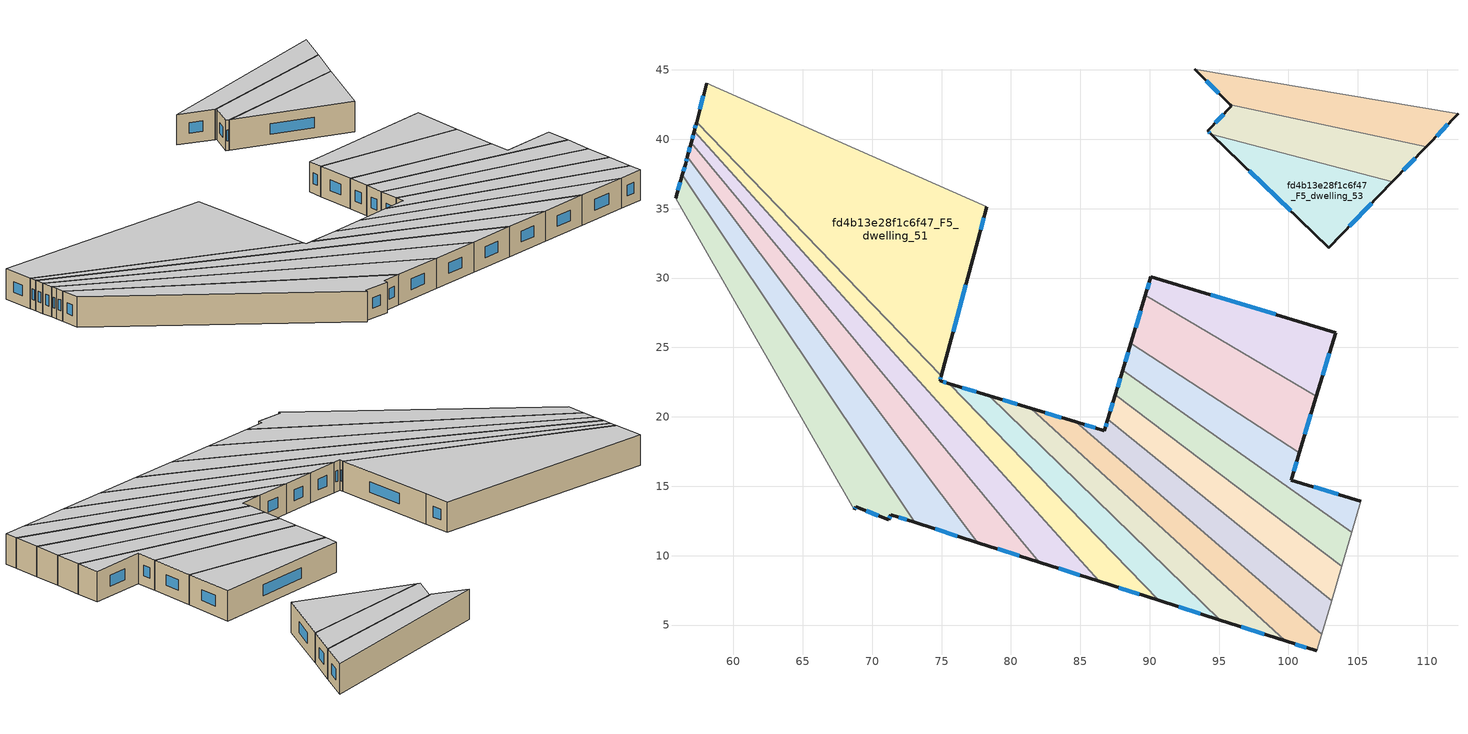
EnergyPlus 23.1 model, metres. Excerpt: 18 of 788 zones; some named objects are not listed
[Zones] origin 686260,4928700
fd4b13e28f1c6f47_F5_dwelling_37
 floor to fd4b13e28f1c6f47_F4_dwelling_37 (EU_floor_Construction): 56.32,37.46 73.07,12.39 71.34,12.95 71.2,12.57 68.8,13.53 68.71,13.31 55.82,35.76 z15
 wall outside (EU_wall_Construction): 68.71,13.31 68.8,13.53 71.2,12.57 71.34,12.95 73.07,12.39 / 56.32,37.46 55.82,35.76 z15:18
 wall to fd4b13e28f1c6f47_F5_dwelling_36 (EU_wall_Construction): 55.82,35.76 68.71,13.31 z15:18
 wall to fd4b13e28f1c6f47_F5_dwelling_38 (EU_wall_Construction): 73.07,12.39 56.32,37.46 z15:18
 window (EU_Window_Construction): 68.74,13.38 68.77,13.46 / 56.16,36.91 55.99,36.31 / 71.9,12.77 72.51,12.57 / 71.24,12.69 71.29,12.83 / 69.58,13.22 70.42,12.88 z15.97:17.03
 ceiling to fd4b13e28f1c6f47_F6_dwelling_37 (EU_floor_Construction): 73.07,12.39 56.32,37.46 55.82,35.76 68.71,13.31 68.8,13.53 71.2,12.57 71.34,12.95 z18
fd4b13e28f1c6f47_F5_dwelling_38
 floor to fd4b13e28f1c6f47_F4_dwelling_38 (EU_floor_Construction): 56.68,38.75 77.62,10.94 73.07,12.39 56.32,37.46 56.55,38.24 z15
 wall outside (EU_wall_Construction): 56.68,38.75 56.55,38.24 56.32,37.46 / 73.07,12.39 77.62,10.94 z15:18
 wall to fd4b13e28f1c6f47_F5_dwelling_39 (EU_wall_Construction): 77.62,10.94 56.68,38.75 z15:18
 window (EU_Window_Construction): 56.47,37.99 56.4,37.72 / 56.64,38.58 56.59,38.4 / 74.54,11.92 76.15,11.41 z15.97:17.03
 ceiling to fd4b13e28f1c6f47_F6_dwelling_38 (EU_floor_Construction): 77.62,10.94 56.68,38.75 56.55,38.24 56.32,37.46 73.07,12.39 z18
fd4b13e28f1c6f47_F5_dwelling_39
 floor to fd4b13e28f1c6f47_F4_dwelling_39 (EU_floor_Construction): 56.95,39.76 82.04,9.52 77.62,10.94 56.68,38.75 z15
 wall outside (EU_wall_Construction): 56.95,39.76 56.68,38.75 / 77.62,10.94 82.04,9.52 z15:18
 wall to fd4b13e28f1c6f47_F5_dwelling_40 (EU_wall_Construction): 82.04,9.52 56.95,39.76 z15:18
 window (EU_Window_Construction): 56.86,39.43 56.77,39.08 / 79.05,10.48 80.61,9.98 z15.97:17.03
 ceiling to fd4b13e28f1c6f47_F6_dwelling_39 (EU_floor_Construction): 82.04,9.52 56.95,39.76 56.68,38.75 77.62,10.94 z18
fd4b13e28f1c6f47_F5_dwelling_40
 floor to fd4b13e28f1c6f47_F4_dwelling_40 (EU_floor_Construction): 57.16,40.57 86.37,8.14 82.04,9.52 56.95,39.76 z15
 wall outside (EU_wall_Construction): 57.16,40.57 56.95,39.76 / 82.04,9.52 86.37,8.14 z15:18
 wall to fd4b13e28f1c6f47_F5_dwelling_41 (EU_wall_Construction): 86.37,8.14 57.16,40.57 z15:18
 window (EU_Window_Construction): 57.09,40.31 57.02,40.02 / 83.44,9.08 84.97,8.59 z15.97:17.03
 ceiling to fd4b13e28f1c6f47_F6_dwelling_40 (EU_floor_Construction): 86.37,8.14 57.16,40.57 56.95,39.76 82.04,9.52 z18
fd4b13e28f1c6f47_F5_dwelling_41
 floor to fd4b13e28f1c6f47_F4_dwelling_41 (EU_floor_Construction): 74.99,22.97 74.89,22.59 75.56,22.39 90.64,6.77 86.37,8.14 57.16,40.57 57.34,41.24 z15
 wall outside (EU_wall_Construction): 86.37,8.14 90.64,6.77 / 57.34,41.24 57.16,40.57 / 75.56,22.39 74.89,22.59 74.99,22.97 z15:18
 wall to fd4b13e28f1c6f47_F5_dwelling_42 (EU_wall_Construction): 90.64,6.77 75.56,22.39 z15:18
 wall to fd4b13e28f1c6f47_F5_dwelling_51 (EU_wall_Construction): 74.99,22.97 57.34,41.24 z15:18
 window (EU_Window_Construction): 87.75,7.7 89.26,7.22 / 57.28,41.03 57.22,40.79 / 74.92,22.71 74.96,22.85 / 75.34,22.45 75.1,22.52 z15.97:17.03
 ceiling to fd4b13e28f1c6f47_F6_dwelling_41 (EU_floor_Construction): 90.64,6.77 75.56,22.39 74.89,22.59 74.99,22.97 57.34,41.24 57.16,40.57 86.37,8.14 z18
fd4b13e28f1c6f47_F5_dwelling_42
 floor to fd4b13e28f1c6f47_F4_dwelling_42 (EU_floor_Construction): 90.64,6.77 75.56,22.39 78.42,21.52 95.08,5.35 z15
 wall outside (EU_wall_Construction): 90.64,6.77 95.08,5.35 / 78.42,21.52 75.56,22.39 z15:18
 wall to fd4b13e28f1c6f47_F5_dwelling_43 (EU_wall_Construction): 95.08,5.35 78.42,21.52 z15:18
 window (EU_Window_Construction): 92.08,6.31 93.64,5.81 / 77.49,21.8 76.48,22.11 z15.97:17.03
 ceiling to fd4b13e28f1c6f47_F6_dwelling_42 (EU_floor_Construction): 95.08,5.35 78.42,21.52 75.56,22.39 90.64,6.77 z18
fd4b13e28f1c6f47_F5_dwelling_43
 floor to fd4b13e28f1c6f47_F4_dwelling_43 (EU_floor_Construction): 95.08,5.35 78.42,21.52 81.43,20.61 99.77,3.85 z15
 wall outside (EU_wall_Construction): 95.08,5.35 99.77,3.85 / 81.43,20.61 78.42,21.52 z15:18
 wall to fd4b13e28f1c6f47_F5_dwelling_44 (EU_wall_Construction): 99.77,3.85 81.43,20.61 z15:18
 window (EU_Window_Construction): 96.6,4.87 98.25,4.34 / 80.46,20.91 79.4,21.23 z15.97:17.03
 ceiling to fd4b13e28f1c6f47_F6_dwelling_43 (EU_floor_Construction): 99.77,3.85 81.43,20.61 78.42,21.52 95.08,5.35 z18
fd4b13e28f1c6f47_F5_dwelling_44
 floor to fd4b13e28f1c6f47_F4_dwelling_44 (EU_floor_Construction): 102.39,4.34 102.03,3.13 99.77,3.85 81.43,20.61 84.66,19.64 z15
 wall outside (EU_wall_Construction): 99.77,3.85 102.03,3.13 / 84.66,19.64 81.43,20.61 z15:18
 wall adiabatic (EU_wall_Construction): 102.03,3.13 102.39,4.34 z15:18
 wall to fd4b13e28f1c6f47_F5_dwelling_45 (EU_wall_Construction): 102.39,4.34 84.66,19.64 z15:18
 window (EU_Window_Construction): 100.5,3.62 101.3,3.36 / 83.61,19.95 82.48,20.3 z15.97:17.03
 ceiling to fd4b13e28f1c6f47_F6_dwelling_44 (EU_floor_Construction): 102.03,3.13 102.39,4.34 84.66,19.64 81.43,20.61 99.77,3.85 z18
fd4b13e28f1c6f47_F5_dwelling_45
 floor to fd4b13e28f1c6f47_F4_dwelling_45 (EU_floor_Construction): 103.1,6.76 102.39,4.34 84.66,19.64 86.74,19.01 86.98,19.82 z15
 wall outside (EU_wall_Construction): 86.98,19.82 86.74,19.01 84.66,19.64 z15:18
 wall to fd4b13e28f1c6f47_F5_dwelling_46 (EU_wall_Construction): 103.1,6.76 86.98,19.82 z15:18
 wall adiabatic (EU_wall_Construction): 102.39,4.34 103.1,6.76 z15:18
 window (EU_Window_Construction): 86.06,19.21 85.33,19.43 / 86.9,19.55 86.82,19.27 z15.97:17.03
 ceiling to fd4b13e28f1c6f47_F6_dwelling_45 (EU_floor_Construction): 102.39,4.34 103.1,6.76 86.98,19.82 86.74,19.01 84.66,19.64 z18
fd4b13e28f1c6f47_F5_dwelling_46
 floor to fd4b13e28f1c6f47_F4_dwelling_46 (EU_floor_Construction): 103.83,9.22 103.1,6.76 86.98,19.82 87.52,21.58 z15
 wall outside (EU_wall_Construction): 87.52,21.58 86.98,19.82 z15:18
 wall adiabatic (EU_wall_Construction): 103.1,6.76 103.83,9.22 z15:18
 wall to fd4b13e28f1c6f47_F5_dwelling_47 (EU_wall_Construction): 103.83,9.22 87.52,21.58 z15:18
 window (EU_Window_Construction): 87.34,21.01 87.15,20.39 z15.97:17.03
 ceiling to fd4b13e28f1c6f47_F6_dwelling_46 (EU_floor_Construction): 103.1,6.76 103.83,9.22 87.52,21.58 86.98,19.82 z18
fd4b13e28f1c6f47_F5_dwelling_47
 floor to fd4b13e28f1c6f47_F4_dwelling_47 (EU_floor_Construction): 104.56,11.69 103.83,9.22 87.52,21.58 88.05,23.34 z15
 wall outside (EU_wall_Construction): 88.05,23.34 87.52,21.58 z15:18
 wall adiabatic (EU_wall_Construction): 103.83,9.22 104.56,11.69 z15:18
 wall to fd4b13e28f1c6f47_F5_dwelling_48 (EU_wall_Construction): 104.56,11.69 88.05,23.34 z15:18
 window (EU_Window_Construction): 87.88,22.77 87.69,22.15 z15.97:17.03
 ceiling to fd4b13e28f1c6f47_F6_dwelling_47 (EU_floor_Construction): 103.83,9.22 104.56,11.69 88.05,23.34 87.52,21.58 z18
fd4b13e28f1c6f47_F5_dwelling_48
 floor to fd4b13e28f1c6f47_F4_dwelling_48 (EU_floor_Construction): 100.78,17.41 100.19,15.45 105.22,13.91 104.56,11.69 88.05,23.34 88.64,25.3 z15
 wall outside (EU_wall_Construction): 105.22,13.91 100.19,15.45 100.78,17.41 / 88.64,25.3 88.05,23.34 z15:18
 wall adiabatic (EU_wall_Construction): 104.56,11.69 105.22,13.91 z15:18
 wall to fd4b13e28f1c6f47_F5_dwelling_49 (EU_wall_Construction): 100.78,17.41 88.64,25.3 z15:18
 window (EU_Window_Construction): 100.38,16.08 100.59,16.77 / 103.59,14.41 101.82,14.95 / 88.45,24.67 88.24,23.98 z15.97:17.03
 ceiling to fd4b13e28f1c6f47_F6_dwelling_48 (EU_floor_Construction): 104.56,11.69 105.22,13.91 100.19,15.45 100.78,17.41 88.64,25.3 88.05,23.34 z18
fd4b13e28f1c6f47_F5_dwelling_49
 floor to fd4b13e28f1c6f47_F4_dwelling_49 (EU_floor_Construction): 102.02,21.5 100.78,17.41 88.64,25.3 89.69,28.76 z15
 wall outside (EU_wall_Construction): 89.69,28.76 88.64,25.3 / 100.78,17.41 102.02,21.5 z15:18
 wall to fd4b13e28f1c6f47_F5_dwelling_50 (EU_wall_Construction): 102.02,21.5 89.69,28.76 z15:18
 window (EU_Window_Construction): 89.35,27.64 88.98,26.42 / 101.18,18.74 101.61,20.18 z15.97:17.03
 ceiling to fd4b13e28f1c6f47_F6_dwelling_49 (EU_floor_Construction): 100.78,17.41 102.02,21.5 89.69,28.76 88.64,25.3 z18
fd4b13e28f1c6f47_F5_dwelling_50
 floor to fd4b13e28f1c6f47_F4_dwelling_50 (EU_floor_Construction): 103.4,26.08 102.02,21.5 89.69,28.76 90.09,30.09 z15
 wall outside (EU_wall_Construction): 102.02,21.5 103.4,26.08 90.09,30.09 89.69,28.76 z15:18
 window (EU_Window_Construction): 99.08,27.38 94.4,28.79 / 102.46,22.99 102.95,24.59 / 89.96,29.66 89.82,29.19 z15.97:17.03
 ceiling to fd4b13e28f1c6f47_F6_dwelling_50 (EU_floor_Construction): 102.02,21.5 103.4,26.08 90.09,30.09 89.69,28.76 z18
fd4b13e28f1c6f47_F5_dwelling_51
 floor to fd4b13e28f1c6f47_F4_dwelling_51 (EU_floor_Construction): 78.24,35.12 77.6,32.68 74.99,22.97 57.34,41.24 58.08,44.05 z15
 wall outside (EU_wall_Construction): 74.99,22.97 77.6,32.68 78.24,35.12 / 58.08,44.05 57.34,41.24 z15:18
 wall to fd4b13e28f1c6f47_F5_dwelling_52 (EU_wall_Construction): 78.24,35.12 58.08,44.05 z15:18
 window (EU_Window_Construction): 75.84,26.12 76.75,29.53 / 57.84,43.14 57.58,42.15 / 77.81,33.47 78.03,34.33 z15.97:17.03
 ceiling to fd4b13e28f1c6f47_F6_dwelling_51 (EU_floor_Construction): 74.99,22.97 77.6,32.68 78.24,35.12 58.08,44.05 57.34,41.24 z18
fd4b13e28f1c6f47_F5_dwelling_53
 floor to fd4b13e28f1c6f47_F4_dwelling_53 (EU_floor_Construction): 107.49,36.94 102.91,32.19 94.42,40.37 z15
 wall outside (EU_wall_Construction): 94.42,40.37 102.91,32.19 107.49,36.94 z15:18
 wall to fd4b13e28f1c6f47_F5_dwelling_54 (EU_wall_Construction): 107.49,36.94 94.42,40.37 z15:18
 window (EU_Window_Construction): 104.39,33.73 106,35.4 / 97.17,37.72 100.16,34.84 z15.97:17.03
 ceiling to fd4b13e28f1c6f47_F6_dwelling_53 (EU_floor_Construction): 102.91,32.19 107.49,36.94 94.42,40.37 z18
fd4b13e28f1c6f47_F5_dwelling_54
 floor to fd4b13e28f1c6f47_F4_dwelling_54 (EU_floor_Construction): 109.93,39.47 107.49,36.94 94.42,40.37 94.17,40.62 95.88,42.39 95.79,42.48 z15
 wall outside (EU_wall_Construction): 95.79,42.48 95.88,42.39 94.17,40.62 94.42,40.37 / 107.49,36.94 109.93,39.47 z15:18
 wall to fd4b13e28f1c6f47_F5_dwelling_55 (EU_wall_Construction): 109.93,39.47 95.79,42.48 z15:18
 window (EU_Window_Construction): 94.25,40.54 94.34,40.45 / 95.32,41.81 94.72,41.19 / 108.28,37.76 109.14,38.65 z15.97:17.03
 ceiling to fd4b13e28f1c6f47_F6_dwelling_54 (EU_floor_Construction): 107.49,36.94 109.93,39.47 95.79,42.48 95.88,42.39 94.17,40.62 94.42,40.37 z18
fd4b13e28f1c6f47_F5_dwelling_55
 floor to fd4b13e28f1c6f47_F4_dwelling_55 (EU_floor_Construction): 112.22,41.84 109.93,39.47 95.79,42.48 93.24,45.07 z15
 wall outside (EU_wall_Construction): 93.24,45.07 95.79,42.48 / 109.93,39.47 112.22,41.84 z15:18
 wall to fd4b13e28f1c6f47_F5_dwelling_56 (EU_wall_Construction): 112.22,41.84 93.24,45.07 z15:18
 window (EU_Window_Construction): 94.07,44.23 94.96,43.32 / 110.67,40.24 111.47,41.07 z15.97:17.03
 ceiling to fd4b13e28f1c6f47_F6_dwelling_55 (EU_floor_Construction): 109.93,39.47 112.22,41.84 93.24,45.07 95.79,42.48 z18
[Building]
EU S2 Campaign: North Axis=0; Terrain=City; Solar Distribution=FullExterior
[Site:Location]
Bologna: Latitude=44.5; Longitude=11.25; Time Zone=1; Elevation=37
[SizingPeriod:WeatherFileDays]
AnnualSizingPeriod: Begin Month=1; Begin Day of Month=1; End Month=12; End Day of Month=31; Day of Week for Start Day=Monday; Use Weather File Daylight Saving Period=No; Use Weather File Rain and Snow Indicators=No
[MATERIAL]
EU_InternalMass_Material: Roughness=MediumRough; Thickness=0.1; Conductivity=1; Density=1800; Specific Heat=900; Thermal Absorptance=0.9; Solar Absorptance=0.7; Visible Absorptance=0.7
[MATERIAL:NOMASS] Roughness=MediumRough; Thermal Absorptance=0.9; Solar Absorptance=0.7; Visible Absorptance=0.7
Name | Thermal Resistance
EU_wall_NoMass | 0.779417
EU_floor_NoMass | 0.588222
[WINDOWMATERIAL:SIMPLEGLAZINGSYSTEM]
EU_Window_SimpleGlazing: UFactor=5.16242; Solar Heat Gain Coefficient=0.85; Visible Transmittance=0.85
[CONSTRUCTION]
EU_wall_Construction: EU_wall_NoMass
EU_floor_Construction: EU_floor_NoMass
EU_Window_Construction: EU_Window_SimpleGlazing
EU_InternalMass_Construction: EU_InternalMass_Material
[ZONE] Type=1; Multiplier=1; Ceiling Height=autocalculate; Floor Area=autocalculate; Part of Total Floor Area=Yes
Name | Volume
fd4b13e28f1c6f47_F5_dwelling_37 | 190.11
fd4b13e28f1c6f47_F5_dwelling_38 | 190.018
fd4b13e28f1c6f47_F5_dwelling_39 | 190.095
fd4b13e28f1c6f47_F5_dwelling_40 | 190.117
fd4b13e28f1c6f47_F5_dwelling_41 | 190.074
fd4b13e28f1c6f47_F5_dwelling_42 | 119.744
fd4b13e28f1c6f47_F5_dwelling_43 | 126.868
fd4b13e28f1c6f47_F5_dwelling_44 | 131.747
fd4b13e28f1c6f47_F5_dwelling_45 | 127.926
fd4b13e28f1c6f47_F5_dwelling_46 | 126.876
fd4b13e28f1c6f47_F5_dwelling_47 | 126.95
fd4b13e28f1c6f47_F5_dwelling_48 | 120.264
fd4b13e28f1c6f47_F5_dwelling_49 | 164.548
fd4b13e28f1c6f47_F5_dwelling_50 | 128.534
fd4b13e28f1c6f47_F5_dwelling_51 | 505.823
fd4b13e28f1c6f47_F5_dwelling_53 | 116.773
fd4b13e28f1c6f47_F5_dwelling_54 | 113.755
fd4b13e28f1c6f47_F5_dwelling_55 | 121.934
[INTERNALMASS] Construction=EU_InternalMass_Construction
Name | Zone or ZoneList | Surface Area
fd4b13e28f1c6f47_F5_dwelling_37_EU_InternalMass | fd4b13e28f1c6f47_F5_dwelling_37 | 63.37
fd4b13e28f1c6f47_F5_dwelling_38_EU_InternalMass | fd4b13e28f1c6f47_F5_dwelling_38 | 63.3395
fd4b13e28f1c6f47_F5_dwelling_39_EU_InternalMass | fd4b13e28f1c6f47_F5_dwelling_39 | 63.3649
fd4b13e28f1c6f47_F5_dwelling_40_EU_InternalMass | fd4b13e28f1c6f47_F5_dwelling_40 | 63.3723
fd4b13e28f1c6f47_F5_dwelling_41_EU_InternalMass | fd4b13e28f1c6f47_F5_dwelling_41 | 63.3581
fd4b13e28f1c6f47_F5_dwelling_42_EU_InternalMass | fd4b13e28f1c6f47_F5_dwelling_42 | 39.9143
fd4b13e28f1c6f47_F5_dwelling_43_EU_InternalMass | fd4b13e28f1c6f47_F5_dwelling_43 | 42.2893
fd4b13e28f1c6f47_F5_dwelling_44_EU_InternalMass | fd4b13e28f1c6f47_F5_dwelling_44 | 43.9156
fd4b13e28f1c6f47_F5_dwelling_45_EU_InternalMass | fd4b13e28f1c6f47_F5_dwelling_45 | 42.6423
fd4b13e28f1c6f47_F5_dwelling_46_EU_InternalMass | fd4b13e28f1c6f47_F5_dwelling_46 | 42.2918
fd4b13e28f1c6f47_F5_dwelling_47_EU_InternalMass | fd4b13e28f1c6f47_F5_dwelling_47 | 42.3171
fd4b13e28f1c6f47_F5_dwelling_48_EU_InternalMass | fd4b13e28f1c6f47_F5_dwelling_48 | 40.0876
fd4b13e28f1c6f47_F5_dwelling_49_EU_InternalMass | fd4b13e28f1c6f47_F5_dwelling_49 | 54.8485
fd4b13e28f1c6f47_F5_dwelling_50_EU_InternalMass | fd4b13e28f1c6f47_F5_dwelling_50 | 42.8446
fd4b13e28f1c6f47_F5_dwelling_51_EU_InternalMass | fd4b13e28f1c6f47_F5_dwelling_51 | 168.598
fd4b13e28f1c6f47_F5_dwelling_53_EU_InternalMass | fd4b13e28f1c6f47_F5_dwelling_53 | 38.922
fd4b13e28f1c6f47_F5_dwelling_54_EU_InternalMass | fd4b13e28f1c6f47_F5_dwelling_54 | 37.9189
fd4b13e28f1c6f47_F5_dwelling_55_EU_InternalMass | fd4b13e28f1c6f47_F5_dwelling_55 | 40.6451
[OTHEREQUIPMENT] Fuel Type=Electricity; Design Level Calculation Method=Watts/Area; Power per Zone Floor Area=1; Fraction Latent=0; Fraction Radiant=0; Fraction Lost=0; Carbon Dioxide Generation Rate=0; EndUse Subcategory=EU_Step8_InternalGains
Name | Zone or ZoneList or Space or SpaceList | Schedule
EU_Step8_InternalGain_fd4b13e28f1c6f47_F5_dwelling_37_f000 | fd4b13e28f1c6f47_F5_dwelling_37 | EU_Step8_GainSchedule_fd4b13e28f1c6f47_F5_dwelling_37_f000
EU_Step8_InternalGain_fd4b13e28f1c6f47_F5_dwelling_38_f000 | fd4b13e28f1c6f47_F5_dwelling_38 | EU_Step8_GainSchedule_fd4b13e28f1c6f47_F5_dwelling_38_f000
EU_Step8_InternalGain_fd4b13e28f1c6f47_F5_dwelling_39_f000 | fd4b13e28f1c6f47_F5_dwelling_39 | EU_Step8_GainSchedule_fd4b13e28f1c6f47_F5_dwelling_39_f000
EU_Step8_InternalGain_fd4b13e28f1c6f47_F5_dwelling_40_f000 | fd4b13e28f1c6f47_F5_dwelling_40 | EU_Step8_GainSchedule_fd4b13e28f1c6f47_F5_dwelling_40_f000
EU_Step8_InternalGain_fd4b13e28f1c6f47_F5_dwelling_41_f000 | fd4b13e28f1c6f47_F5_dwelling_41 | EU_Step8_GainSchedule_fd4b13e28f1c6f47_F5_dwelling_41_f000
EU_Step8_InternalGain_fd4b13e28f1c6f47_F5_dwelling_42_f000 | fd4b13e28f1c6f47_F5_dwelling_42 | EU_Step8_GainSchedule_fd4b13e28f1c6f47_F5_dwelling_42_f000
EU_Step8_InternalGain_fd4b13e28f1c6f47_F5_dwelling_43_f000 | fd4b13e28f1c6f47_F5_dwelling_43 | EU_Step8_GainSchedule_fd4b13e28f1c6f47_F5_dwelling_43_f000
EU_Step8_InternalGain_fd4b13e28f1c6f47_F5_dwelling_44_f000 | fd4b13e28f1c6f47_F5_dwelling_44 | EU_Step8_GainSchedule_fd4b13e28f1c6f47_F5_dwelling_44_f000
EU_Step8_InternalGain_fd4b13e28f1c6f47_F5_dwelling_45_f000 | fd4b13e28f1c6f47_F5_dwelling_45 | EU_Step8_GainSchedule_fd4b13e28f1c6f47_F5_dwelling_45_f000
EU_Step8_InternalGain_fd4b13e28f1c6f47_F5_dwelling_46_f000 | fd4b13e28f1c6f47_F5_dwelling_46 | EU_Step8_GainSchedule_fd4b13e28f1c6f47_F5_dwelling_46_f000
EU_Step8_InternalGain_fd4b13e28f1c6f47_F5_dwelling_47_f000 | fd4b13e28f1c6f47_F5_dwelling_47 | EU_Step8_GainSchedule_fd4b13e28f1c6f47_F5_dwelling_47_f000
EU_Step8_InternalGain_fd4b13e28f1c6f47_F5_dwelling_48_f000 | fd4b13e28f1c6f47_F5_dwelling_48 | EU_Step8_GainSchedule_fd4b13e28f1c6f47_F5_dwelling_48_f000
EU_Step8_InternalGain_fd4b13e28f1c6f47_F5_dwelling_49_f000 | fd4b13e28f1c6f47_F5_dwelling_49 | EU_Step8_GainSchedule_fd4b13e28f1c6f47_F5_dwelling_49_f000
EU_Step8_InternalGain_fd4b13e28f1c6f47_F5_dwelling_50_f000 | fd4b13e28f1c6f47_F5_dwelling_50 | EU_Step8_GainSchedule_fd4b13e28f1c6f47_F5_dwelling_50_f000
EU_Step8_InternalGain_fd4b13e28f1c6f47_F5_dwelling_51_f000 | fd4b13e28f1c6f47_F5_dwelling_51 | EU_Step8_GainSchedule_fd4b13e28f1c6f47_F5_dwelling_51_f000
EU_Step8_InternalGain_fd4b13e28f1c6f47_F5_dwelling_53_f000 | fd4b13e28f1c6f47_F5_dwelling_53 | EU_Step8_GainSchedule_fd4b13e28f1c6f47_F5_dwelling_53_f000
EU_Step8_InternalGain_fd4b13e28f1c6f47_F5_dwelling_54_f000 | fd4b13e28f1c6f47_F5_dwelling_54 | EU_Step8_GainSchedule_fd4b13e28f1c6f47_F5_dwelling_54_f000
EU_Step8_InternalGain_fd4b13e28f1c6f47_F5_dwelling_55_f000 | fd4b13e28f1c6f47_F5_dwelling_55 | EU_Step8_GainSchedule_fd4b13e28f1c6f47_F5_dwelling_55_f000
[ZONEVENTILATION:DESIGNFLOWRATE] Schedule=EU_AlwaysOn; Design Flow Rate Calculation Method=AirChanges/Hour; Air Changes per Hour=0.712058; Ventilation Type=Natural; Fan Pressure Rise=0; Fan Total Efficiency=1; Constant Term Coefficient=1; Temperature Term Coefficient=0; Velocity Term Coefficient=0; Velocity Squared Term Coefficient=0; Minimum Indoor Temperature=-100; Maximum Indoor Temperature=100; Delta Temperature=-100; Minimum Outdoor Temperature=-100; Maximum Outdoor Temperature=100; Maximum Wind Speed=40
Name | Zone or ZoneList or Space or SpaceList
EU_ConstantAir_fd4b13e28f1c6f47_F5_dwelling_37 | fd4b13e28f1c6f47_F5_dwelling_37
EU_ConstantAir_fd4b13e28f1c6f47_F5_dwelling_38 | fd4b13e28f1c6f47_F5_dwelling_38
EU_ConstantAir_fd4b13e28f1c6f47_F5_dwelling_39 | fd4b13e28f1c6f47_F5_dwelling_39
EU_ConstantAir_fd4b13e28f1c6f47_F5_dwelling_40 | fd4b13e28f1c6f47_F5_dwelling_40
EU_ConstantAir_fd4b13e28f1c6f47_F5_dwelling_41 | fd4b13e28f1c6f47_F5_dwelling_41
EU_ConstantAir_fd4b13e28f1c6f47_F5_dwelling_42 | fd4b13e28f1c6f47_F5_dwelling_42
EU_ConstantAir_fd4b13e28f1c6f47_F5_dwelling_43 | fd4b13e28f1c6f47_F5_dwelling_43
EU_ConstantAir_fd4b13e28f1c6f47_F5_dwelling_44 | fd4b13e28f1c6f47_F5_dwelling_44
EU_ConstantAir_fd4b13e28f1c6f47_F5_dwelling_45 | fd4b13e28f1c6f47_F5_dwelling_45
EU_ConstantAir_fd4b13e28f1c6f47_F5_dwelling_46 | fd4b13e28f1c6f47_F5_dwelling_46
EU_ConstantAir_fd4b13e28f1c6f47_F5_dwelling_47 | fd4b13e28f1c6f47_F5_dwelling_47
EU_ConstantAir_fd4b13e28f1c6f47_F5_dwelling_48 | fd4b13e28f1c6f47_F5_dwelling_48
EU_ConstantAir_fd4b13e28f1c6f47_F5_dwelling_49 | fd4b13e28f1c6f47_F5_dwelling_49
EU_ConstantAir_fd4b13e28f1c6f47_F5_dwelling_50 | fd4b13e28f1c6f47_F5_dwelling_50
EU_ConstantAir_fd4b13e28f1c6f47_F5_dwelling_51 | fd4b13e28f1c6f47_F5_dwelling_51
EU_ConstantAir_fd4b13e28f1c6f47_F5_dwelling_53 | fd4b13e28f1c6f47_F5_dwelling_53
EU_ConstantAir_fd4b13e28f1c6f47_F5_dwelling_54 | fd4b13e28f1c6f47_F5_dwelling_54
EU_ConstantAir_fd4b13e28f1c6f47_F5_dwelling_55 | fd4b13e28f1c6f47_F5_dwelling_55
[HVACTEMPLATE:ZONE:IDEALLOADSAIRSYSTEM] System Availability Schedule=EU_AlwaysOn; Maximum Heating Supply Air Temperature=50; Minimum Cooling Supply Air Temperature=13; Maximum Heating Supply Air Humidity Ratio=0.0156; Minimum Cooling Supply Air Humidity Ratio=0.0077; Heating Limit=NoLimit; Cooling Limit=NoLimit; Heating Availability Schedule=EU_AlwaysOn; Cooling Availability Schedule=EU_CoolingOff; Dehumidification Control Type=ConstantSensibleHeatRatio; Cooling Sensible Heat Ratio=0.7; Dehumidification Setpoint=60; Humidification Control Type=None; Humidification Setpoint=30; Outdoor Air Method=None; Outdoor Air Flow Rate per Person=0.00944; Outdoor Air Flow Rate per Zone Floor Area=0; Outdoor Air Flow Rate per Zone=0; Demand Controlled Ventilation Type=None; Outdoor Air Economizer Type=NoEconomizer; Heat Recovery Type=None; Sensible Heat Recovery Effectiveness=0.7; Latent Heat Recovery Effectiveness=0.65
Name | Template Thermostat
fd4b13e28f1c6f47_F5_dwelling_37 | EU_HeatOnly_fd4b13e28f1c6f47_F5_dwelling_37
fd4b13e28f1c6f47_F5_dwelling_38 | EU_HeatOnly_fd4b13e28f1c6f47_F5_dwelling_38
fd4b13e28f1c6f47_F5_dwelling_39 | EU_HeatOnly_fd4b13e28f1c6f47_F5_dwelling_39
fd4b13e28f1c6f47_F5_dwelling_40 | EU_HeatOnly_fd4b13e28f1c6f47_F5_dwelling_40
fd4b13e28f1c6f47_F5_dwelling_41 | EU_HeatOnly_fd4b13e28f1c6f47_F5_dwelling_41
fd4b13e28f1c6f47_F5_dwelling_42 | EU_HeatOnly_fd4b13e28f1c6f47_F5_dwelling_42
fd4b13e28f1c6f47_F5_dwelling_43 | EU_HeatOnly_fd4b13e28f1c6f47_F5_dwelling_43
fd4b13e28f1c6f47_F5_dwelling_44 | EU_HeatOnly_fd4b13e28f1c6f47_F5_dwelling_44
fd4b13e28f1c6f47_F5_dwelling_45 | EU_HeatOnly_fd4b13e28f1c6f47_F5_dwelling_45
fd4b13e28f1c6f47_F5_dwelling_46 | EU_HeatOnly_fd4b13e28f1c6f47_F5_dwelling_46
fd4b13e28f1c6f47_F5_dwelling_47 | EU_HeatOnly_fd4b13e28f1c6f47_F5_dwelling_47
fd4b13e28f1c6f47_F5_dwelling_48 | EU_HeatOnly_fd4b13e28f1c6f47_F5_dwelling_48
fd4b13e28f1c6f47_F5_dwelling_49 | EU_HeatOnly_fd4b13e28f1c6f47_F5_dwelling_49
fd4b13e28f1c6f47_F5_dwelling_50 | EU_HeatOnly_fd4b13e28f1c6f47_F5_dwelling_50
fd4b13e28f1c6f47_F5_dwelling_51 | EU_HeatOnly_fd4b13e28f1c6f47_F5_dwelling_51
fd4b13e28f1c6f47_F5_dwelling_53 | EU_HeatOnly_fd4b13e28f1c6f47_F5_dwelling_53
fd4b13e28f1c6f47_F5_dwelling_54 | EU_HeatOnly_fd4b13e28f1c6f47_F5_dwelling_54
fd4b13e28f1c6f47_F5_dwelling_55 | EU_HeatOnly_fd4b13e28f1c6f47_F5_dwelling_55
[SIZING:ZONE] Zone Cooling Design Supply Air Temperature Input Method=SupplyAirTemperature; Zone Cooling Design Supply Air Temperature=13; Zone Heating Design Supply Air Temperature Input Method=SupplyAirTemperature; Zone Heating Design Supply Air Temperature=50; Zone Cooling Design Supply Air Humidity Ratio=0.008; Zone Heating Design Supply Air Humidity Ratio=0.008; Cooling Design Air Flow Method=DesignDay; Cooling Design Air Flow Rate=0; Cooling Minimum Air Flow per Zone Floor Area=0.000762; Cooling Minimum Air Flow=0; Cooling Minimum Air Flow Fraction=0.2; Heating Design Air Flow Method=DesignDay; Heating Design Air Flow Rate=0; Heating Maximum Air Flow per Zone Floor Area=0.002032; Heating Maximum Air Flow=0.141576; Heating Maximum Air Flow Fraction=0.3; Account for Dedicated Outdoor Air System=No; Dedicated Outdoor Air System Control Strategy=NeutralSupplyAir; Dedicated Outdoor Air Low Setpoint Temperature for Design=autosize; Dedicated Outdoor Air High Setpoint Temperature for Design=autosize; Zone Load Sizing Method=Sensible Load Only No Latent Load; Zone Latent Cooling Design Supply Air Humidity Ratio Input Method=HumidityRatioDifference; Zone Cooling Design Supply Air Humidity Ratio Difference=0.005; Zone Latent Heating Design Supply Air Humidity Ratio Input Method=HumidityRatioDifference; Zone Humidification Design Supply Air Humidity Ratio Difference=0.005
fd4b13e28f1c6f47_F5_dwelling_37; fd4b13e28f1c6f47_F5_dwelling_38; fd4b13e28f1c6f47_F5_dwelling_39; fd4b13e28f1c6f47_F5_dwelling_40; fd4b13e28f1c6f47_F5_dwelling_41; fd4b13e28f1c6f47_F5_dwelling_42; fd4b13e28f1c6f47_F5_dwelling_43; fd4b13e28f1c6f47_F5_dwelling_44; fd4b13e28f1c6f47_F5_dwelling_45; fd4b13e28f1c6f47_F5_dwelling_46; fd4b13e28f1c6f47_F5_dwelling_47; fd4b13e28f1c6f47_F5_dwelling_48; fd4b13e28f1c6f47_F5_dwelling_49; fd4b13e28f1c6f47_F5_dwelling_50; fd4b13e28f1c6f47_F5_dwelling_51; fd4b13e28f1c6f47_F5_dwelling_53; fd4b13e28f1c6f47_F5_dwelling_54; fd4b13e28f1c6f47_F5_dwelling_55
[SCHEDULE:CONSTANT]
Name | Hourly Value
EU_AlwaysOn | 1
EU_CoolingOff | 0
[SCHEDULE:FILE] Column Number=1; Rows to Skip at Top=0; Number of Hours of Data=8760; Column Separator=Comma; Interpolate to Timestep=No; Minutes per Item=60; Adjust Schedule for Daylight Savings=Yes
Name | File
EU_Step8_GainSchedule_fd4b13e28f1c6f47_F5_dwelling_37_f000 | ../../schedules/fd4b13e28f1c6f47/fd4b13e28f1c6f47_F5_dwelling_37_f000_gain.csv
EU_Step8_GainSchedule_fd4b13e28f1c6f47_F5_dwelling_38_f000 | ../../schedules/fd4b13e28f1c6f47/fd4b13e28f1c6f47_F5_dwelling_38_f000_gain.csv
EU_Step8_GainSchedule_fd4b13e28f1c6f47_F5_dwelling_39_f000 | ../../schedules/fd4b13e28f1c6f47/fd4b13e28f1c6f47_F5_dwelling_39_f000_gain.csv
EU_Step8_GainSchedule_fd4b13e28f1c6f47_F5_dwelling_40_f000 | ../../schedules/fd4b13e28f1c6f47/fd4b13e28f1c6f47_F5_dwelling_40_f000_gain.csv
EU_Step8_GainSchedule_fd4b13e28f1c6f47_F5_dwelling_41_f000 | ../../schedules/fd4b13e28f1c6f47/fd4b13e28f1c6f47_F5_dwelling_41_f000_gain.csv
EU_Step8_GainSchedule_fd4b13e28f1c6f47_F5_dwelling_42_f000 | ../../schedules/fd4b13e28f1c6f47/fd4b13e28f1c6f47_F5_dwelling_42_f000_gain.csv
EU_Step8_GainSchedule_fd4b13e28f1c6f47_F5_dwelling_43_f000 | ../../schedules/fd4b13e28f1c6f47/fd4b13e28f1c6f47_F5_dwelling_43_f000_gain.csv
EU_Step8_GainSchedule_fd4b13e28f1c6f47_F5_dwelling_44_f000 | ../../schedules/fd4b13e28f1c6f47/fd4b13e28f1c6f47_F5_dwelling_44_f000_gain.csv
EU_Step8_GainSchedule_fd4b13e28f1c6f47_F5_dwelling_45_f000 | ../../schedules/fd4b13e28f1c6f47/fd4b13e28f1c6f47_F5_dwelling_45_f000_gain.csv
EU_Step8_GainSchedule_fd4b13e28f1c6f47_F5_dwelling_46_f000 | ../../schedules/fd4b13e28f1c6f47/fd4b13e28f1c6f47_F5_dwelling_46_f000_gain.csv
EU_Step8_GainSchedule_fd4b13e28f1c6f47_F5_dwelling_47_f000 | ../../schedules/fd4b13e28f1c6f47/fd4b13e28f1c6f47_F5_dwelling_47_f000_gain.csv
EU_Step8_GainSchedule_fd4b13e28f1c6f47_F5_dwelling_48_f000 | ../../schedules/fd4b13e28f1c6f47/fd4b13e28f1c6f47_F5_dwelling_48_f000_gain.csv
EU_Step8_GainSchedule_fd4b13e28f1c6f47_F5_dwelling_49_f000 | ../../schedules/fd4b13e28f1c6f47/fd4b13e28f1c6f47_F5_dwelling_49_f000_gain.csv
EU_Step8_GainSchedule_fd4b13e28f1c6f47_F5_dwelling_50_f000 | ../../schedules/fd4b13e28f1c6f47/fd4b13e28f1c6f47_F5_dwelling_50_f000_gain.csv
EU_Step8_GainSchedule_fd4b13e28f1c6f47_F5_dwelling_51_f000 | ../../schedules/fd4b13e28f1c6f47/fd4b13e28f1c6f47_F5_dwelling_51_f000_gain.csv
EU_Step8_GainSchedule_fd4b13e28f1c6f47_F5_dwelling_53_f000 | ../../schedules/fd4b13e28f1c6f47/fd4b13e28f1c6f47_F5_dwelling_53_f000_gain.csv
EU_Step8_GainSchedule_fd4b13e28f1c6f47_F5_dwelling_54_f000 | ../../schedules/fd4b13e28f1c6f47/fd4b13e28f1c6f47_F5_dwelling_54_f000_gain.csv
EU_Step8_GainSchedule_fd4b13e28f1c6f47_F5_dwelling_55_f000 | ../../schedules/fd4b13e28f1c6f47/fd4b13e28f1c6f47_F5_dwelling_55_f000_gain.csv
